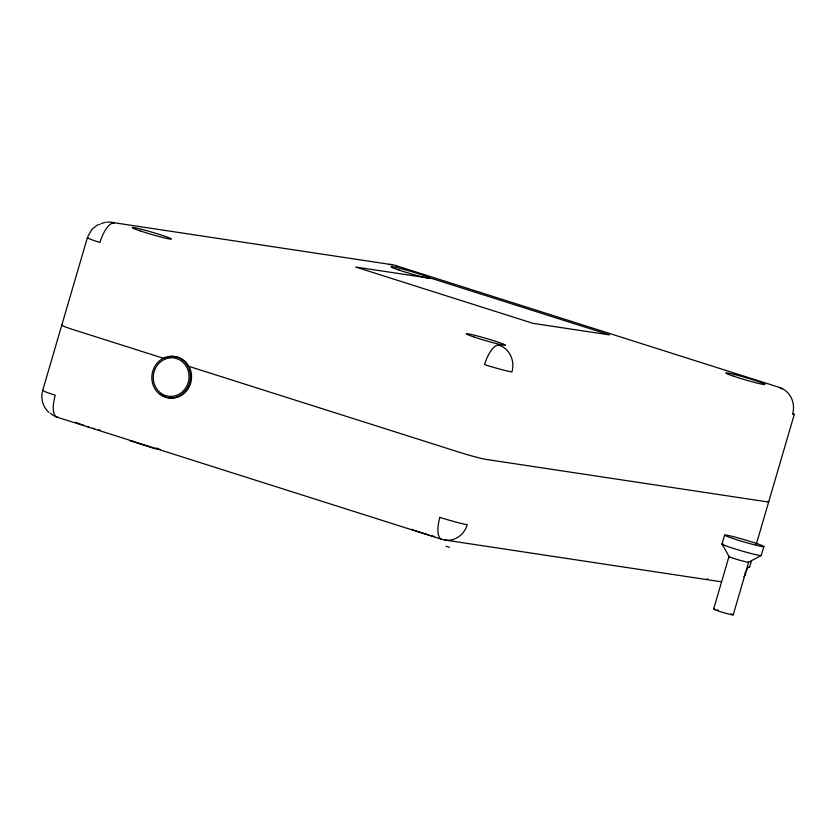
<?xml version="1.0" encoding="UTF-8"?>
<svg xmlns="http://www.w3.org/2000/svg" width="837" height="837" viewBox="0 0 837 837"><rect width="100%" height="100%" fill="white"/><g stroke="black" fill="none" stroke-linecap="round" stroke-linejoin="round"><path stroke-width="1.26" d="M42.363 391.768C40.647 399.207 43.252 407.41 48.923 412.505M42.708 390.398L87.383 237.656M722.028 543.987L724.622 535.094M713.616 609.137L729.006 556.49M733.222 614.871L748.613 562.223L761.115 555.538M749.617 567.088L751.459 560.821M756.229 544.5L794.292 414.346M761.241 555.454L763.836 546.551M87.822 236.306L92.206 229.097L97.814 224.703M743.8 576.662L745.715 574.58M167.17 357.409L164.366 358.571L74.347 329.987A21.668 1.214 16.3 0 1 62.252 325.038M111.698 222.36L392.375 264.743M132.685 441.204L130.258 440.837L154.123 448.423L160.191 449.343M156.059 448.151L158.266 448.475M444.625 540.001L721.431 581.809M395.451 265.475L780.084 387.625M188.785 366.324L458.99 452.137A21.668 1.214 16.3 0 0 486.328 459.44L767.006 501.823A21.668 1.214 16.3 0 0 768.073 501.332M56.916 417.119L441.549 539.269M446.006 546.247L449.333 547.314M722.09 544.123L729.037 556.563M100.409 430.302A20.423 1.14 16.3 0 1 98.525 429.779M94.696 428.68A20.423 1.14 16.3 0 1 92.781 428.115M89.025 426.975A20.423 1.14 16.3 0 1 87.215 426.41M83.857 425.311A20.423 1.14 16.3 0 1 82.329 424.798M80.917 424.307A20.423 1.14 16.3 0 1 77.559 423.041M76.763 422.706A20.423 1.14 16.3 0 1 75.696 422.172M50.586 413.342A21.668 20.004 -81.4 0 0 57.439 417.244A21.668 8.244 -72.4 0 1 55.273 395.242A21.668 1.214 16.3 0 1 43.168 390.293M744.961 573.429A21.668 20.004 -81.4 0 0 747.922 567.078A21.668 1.214 16.3 0 0 749.481 566.89M434.508 536.517A20.423 1.14 16.3 0 1 430.72 535.46M428.795 534.906A20.423 1.14 16.3 0 1 415.016 530.522M413.75 530.062A20.423 1.14 16.3 0 1 411.658 529.266M707.757 578.817A20.423 1.14 16.3 0 1 707.255 578.785M168.101 357.012A20.894 19.282 -81.4 0 1 186.515 362.86L189.403 367.255A20.894 19.282 -81.4 0 1 185.72 391.873A20.894 19.282 -81.4 0 1 162.901 395.775M161.823 395.106A20.894 19.282 -81.4 0 1 159.783 393.536M781.894 389.006A21.668 8.244 -72.4 0 0 779.561 387.5A21.668 20.004 -81.4 0 1 792.587 414.325A21.668 1.214 16.3 0 0 793.947 414.001M396.853 266.386A21.668 8.244 -72.4 0 0 394.928 265.35A21.668 20.004 -81.4 0 0 388.462 264.502M106.477 222.234A21.668 20.004 -81.4 0 1 114.25 222.966A21.668 8.244 -72.4 0 0 99.938 242.489A21.668 1.214 16.3 0 1 88.167 237.562M98.965 224.766A21.668 20.004 -81.4 0 1 100.147 224.128M101.371 223.573A21.668 20.004 -81.4 0 1 105.169 222.433M732.835 614.588A10.211 0.565 16.3 0 1 721.839 612.129A10.211 0.565 16.3 0 1 715.342 609.315M717.309 609.765A10.211 0.565 16.3 0 1 718.094 609.953M731.088 613.877A10.211 0.565 16.3 0 1 732.134 614.274M748.456 562.066A10.211 0.565 16.3 0 1 738.192 559.775A10.211 0.565 16.3 0 1 729.477 556.459M761.168 555.318A20.423 1.14 16.3 0 1 739.427 550.254A20.423 1.14 16.3 0 1 722.948 543.914M432.174 278.585L355.673 267.034L533.002 323.344L609.493 334.894L432.174 278.585M439.906 517.381A21.668 8.244 -72.4 0 0 442.072 539.394A21.668 20.004 -81.4 0 0 467.245 524.694A21.668 1.214 16.3 0 1 439.906 517.381M140.145 230.866A20.423 1.14 16.3 0 0 171.282 239.12A20.423 1.14 16.3 0 0 143.964 229.934A20.423 1.14 16.3 0 0 140.145 230.866M498.883 345.116A21.668 8.244 -72.4 0 0 484.581 364.639A21.668 1.214 16.3 0 0 511.909 371.942A21.668 20.004 -81.4 0 0 498.883 345.116M474.244 337.081A20.423 1.14 16.3 0 0 505.381 345.336A20.423 1.14 16.3 0 0 478.063 336.15A20.423 1.14 16.3 0 0 474.244 337.081M733.735 376.263A20.423 1.14 16.3 0 0 764.872 384.518A20.423 1.14 16.3 0 0 737.554 375.332A20.423 1.14 16.3 0 0 733.735 376.263M398.967 270.058A20.423 1.14 16.3 0 0 430.103 278.302A20.423 1.14 16.3 0 0 402.785 269.127A20.423 1.14 16.3 0 0 398.967 270.058M184.171 392.187A20.894 19.282 -81.4 0 0 177.015 357.096A20.894 19.282 -81.4 0 0 152.282 382.059A20.894 19.282 -81.4 0 0 184.171 392.187M183.209 391.067A19.345 17.859 -81.4 0 0 176.576 358.581A19.345 17.859 -81.4 0 0 153.684 381.693A19.345 17.859 -81.4 0 0 183.209 391.067M732.584 538.379A20.423 1.14 16.3 0 0 763.721 546.634A20.423 1.14 16.3 0 0 736.403 537.448A20.423 1.14 16.3 0 0 732.584 538.379"/></g></svg>
